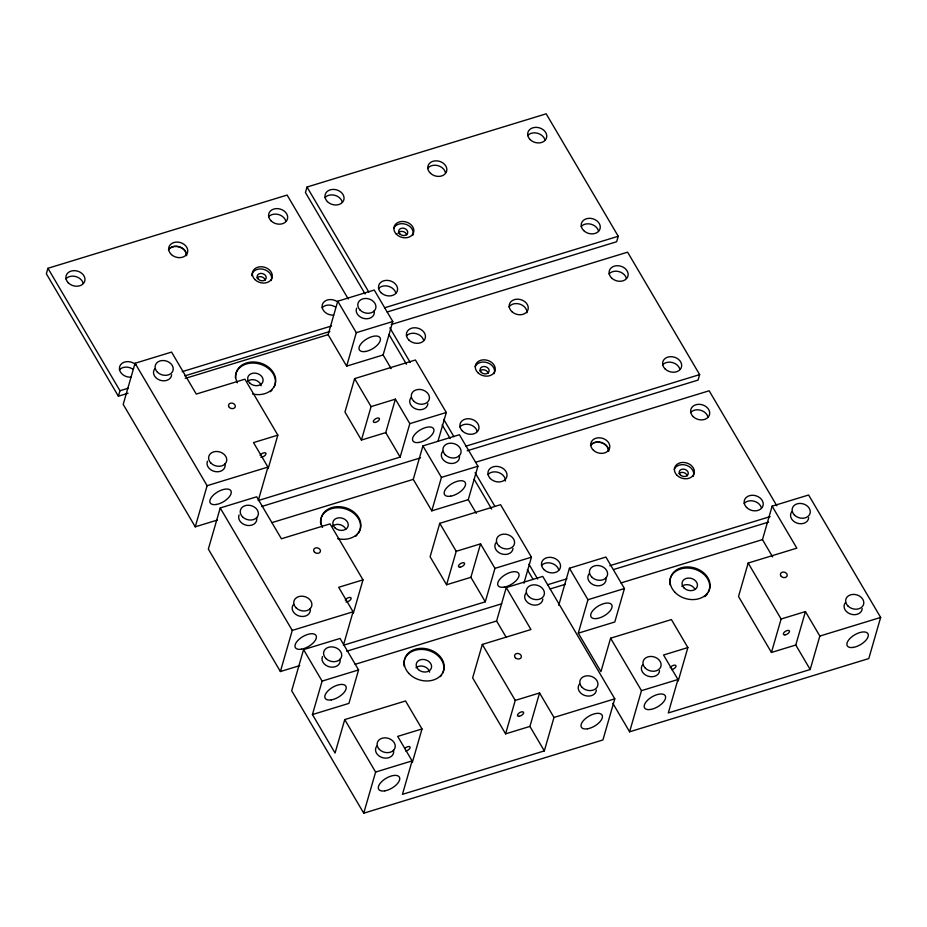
<?xml version="1.0" encoding="UTF-8"?>
<svg xmlns="http://www.w3.org/2000/svg" width="927" height="927" viewBox="0 0 927 927"><rect width="100%" height="100%" fill="white"/><g stroke="black" fill="none" stroke-linecap="round" stroke-linejoin="round"><path stroke-width="1.39" d="M348.239 298.957L287.115 195.064L47.937 268.285L46.35 273.766L118.389 396.211L128.077 393.245M118.389 396.211L119.977 390.73L47.937 268.285M268.181 468.598L277.845 435.145L244.902 379.178L196.257 394.068L171.565 352.086L135.075 363.257L123.198 404.381L195.249 526.826L217.37 520.059M195.249 526.826L207.115 485.702L135.075 363.257M387.162 311.993L616.652 241.738L618.239 236.258L546.188 113.812L307.022 187.034L305.435 192.515L365.111 293.94M353.326 613.303L362.99 579.85L330.047 523.882L281.402 538.772L256.709 496.791L220.22 507.961L208.343 549.097L280.394 671.53L299.745 665.609M277.845 435.145L253.523 442.596L267.926 467.081L258.274 500.534L400.151 457.092L409.815 423.651L395.4 399.155L371.078 406.605L361.426 440.058L385.748 432.608L395.4 399.155M383.118 354.971L346.64 366.142L328.112 334.659L337.764 301.205L374.253 290.035L392.781 321.518L383.118 354.971L391.159 368.622M346.64 366.142L356.292 332.689L337.764 301.205M437.984 441.264L446.293 412.48L415.423 360L354.612 378.622L344.96 412.063L361.426 440.058M280.394 671.53L292.26 630.406L220.22 507.961M412.353 762.411L422.005 728.958L405.539 700.963L344.74 719.584L335.076 753.037L312.434 714.555L348.923 703.384L358.575 669.931L340.047 638.448L303.569 649.618L291.692 690.742L363.743 813.188L602.921 739.966L614.786 698.831L542.747 576.397L506.258 587.567L496.605 621.009L506.049 637.069M312.434 714.555L322.098 681.102L303.569 649.618M362.99 579.85L338.668 587.301L353.071 611.785L343.419 645.238L485.296 601.808L494.96 568.355L480.545 543.859L456.223 551.31L446.571 584.763L470.893 577.312L480.545 543.859M468.262 499.676L431.785 510.847L413.257 479.363L422.909 445.91L459.398 434.74L477.926 466.223L468.262 499.676L476.304 513.338M431.785 510.847L441.437 477.393L422.909 445.91M523.929 583.234L531.438 557.185L500.568 504.705L439.757 523.326L430.105 556.779L446.571 584.763M363.743 813.188L375.609 772.064L344.74 719.584M422.005 728.958L397.683 736.397L412.098 760.893L402.445 794.346L544.323 750.905L553.987 717.452L539.572 692.967L515.25 700.406L505.597 733.86L529.92 726.42L539.572 692.967M506.258 587.567L530.962 629.537L482.318 644.439L472.654 677.892L505.597 733.86M558.749 605.238L569.433 568.228L605.91 557.057L624.439 588.541L614.786 621.994L578.297 633.164L600.939 671.646L610.592 638.193L671.403 619.572L687.869 647.567L678.216 681.009M578.297 633.164L587.95 599.711L569.433 568.228M391.194 324.543L627.602 252.167L699.642 374.612L698.066 380.093L467.185 450.777M772.631 556.907L762.469 539.618L772.121 506.165L808.611 495.006L880.65 617.44L868.784 658.576L629.607 731.797L641.472 690.661L610.592 638.193M687.869 647.567L663.547 655.007L677.961 679.503L668.297 712.944L810.186 669.514L819.839 636.061L805.436 611.577L781.113 619.016L771.449 652.469L795.783 645.018L805.436 611.577M772.121 506.165L796.826 548.147L748.17 563.048L738.518 596.501L771.449 652.469M384.589 307.787L618.239 236.258M119.977 390.73L128.274 388.193M182.19 371.681L331.507 325.968M184.751 375.898L329.919 331.46M185.261 378.39L328.112 334.659M356.292 332.689L392.781 321.518M207.115 485.702L267.926 467.081M409.815 423.651L446.293 412.48M261.611 506.513L420.603 457.834M466.003 446.142L699.642 374.612M271.773 522.677L413.257 479.363M475.505 462.306L709.155 390.777L776.838 505.794M441.437 477.393L477.926 466.223M292.26 630.406L353.071 611.785M494.96 568.355L531.438 557.185M547.556 584.752L566.907 578.819M609.769 565.702L770.14 516.606M346.756 651.217L501.6 603.813M550.117 588.958L565.331 584.3M613.72 569.491L768.564 522.086M355.122 664.323L496.605 621.009M620.986 582.932L762.469 539.618M322.098 681.102L358.575 669.931M587.95 599.711L624.439 588.541M375.609 772.064L412.098 760.893M553.987 717.452L614.786 698.831M641.472 690.661L677.961 679.503M819.839 636.061L880.65 617.44M748.17 563.048L781.113 619.016M795.783 645.018L810.186 669.514M612.863 703.35L629.607 731.797M307.022 187.034L368.876 292.167M389.885 327.868L410.255 362.492M443.732 419.386L453.917 436.698M475.076 472.654L494.717 506.049M528.923 564.172L537.66 579.016M389.027 334.589L406.49 364.265M442.144 424.867L450.151 438.471M474.218 479.375L491.681 509.062M527.347 569.665L533.164 579.56M354.612 378.622L371.078 406.605M439.757 523.326L456.223 551.31M385.748 432.608L400.151 457.092M470.893 577.312L485.296 601.808M482.318 644.439L515.25 700.406M529.92 726.42L544.323 750.905M324.937 197.613A9.687 7.613 16.1 0 1 334.693 195.261A9.687 7.613 16.1 0 1 342.283 202.063M527.637 135.562A9.687 7.613 16.1 0 1 537.382 133.21A9.687 7.613 16.1 0 1 544.972 140.012M378.459 288.575A9.687 7.613 16.1 0 1 388.216 286.223A9.687 7.613 16.1 0 1 395.794 293.013M581.148 226.524A9.687 7.613 16.1 0 1 590.905 224.172A9.687 7.613 16.1 0 1 598.494 230.962M397.95 233.5A4.612 3.627 16.1 0 1 402.515 231.437A4.612 3.627 16.1 0 1 406.721 234.798M393.708 228.32A10.151 7.984 16.1 0 1 406.316 224.461A10.151 7.984 16.1 0 1 412.724 235.342M427.544 168.587A9.687 7.613 16.1 0 1 437.544 165.527A9.687 7.613 16.1 0 1 445.47 172.793M406.35 335.968A9.687 7.613 16.1 0 1 416.096 333.616A9.687 7.613 16.1 0 1 423.685 340.418M609.039 273.917A9.687 7.613 16.1 0 1 618.796 271.565A9.687 7.613 16.1 0 1 626.385 278.367M459.862 426.93A9.687 7.613 16.1 0 1 469.618 424.578A9.687 7.613 16.1 0 1 477.208 431.368M662.562 364.879A9.687 7.613 16.1 0 1 672.307 362.515A9.687 7.613 16.1 0 1 679.897 369.317M479.873 371.032A4.612 3.627 16.1 0 1 484.52 369.919A4.612 3.627 16.1 0 1 488.123 373.152M475.111 366.675A10.151 7.984 16.1 0 1 487.729 362.816A10.151 7.984 16.1 0 1 494.126 373.697M508.946 306.941A9.687 7.613 16.1 0 1 519.931 304.149A9.687 7.613 16.1 0 1 526.988 312.77M678.981 473.685A4.612 3.627 16.1 0 1 683.628 472.561A4.612 3.627 16.1 0 1 687.231 475.806M487.903 474.578A9.687 7.613 16.1 0 1 498.865 472.596A9.687 7.613 16.1 0 1 505.435 481.055M690.592 412.527A9.687 7.613 16.1 0 1 700.348 410.174A9.687 7.613 16.1 0 1 707.938 416.965M541.426 565.54A9.687 7.613 16.1 0 1 551.171 563.176A9.687 7.613 16.1 0 1 558.761 569.978M744.114 503.488A9.687 7.613 16.1 0 1 753.871 501.125A9.687 7.613 16.1 0 1 761.449 507.926M674.23 469.294A10.151 7.984 16.1 0 1 686.837 465.435A10.151 7.984 16.1 0 1 693.245 476.316M590.58 445.273A9.687 7.613 16.1 0 1 601.565 442.48A9.687 7.613 16.1 0 1 608.622 451.101M590.499 445.551A9.687 7.613 16.1 0 1 601.484 442.758A9.687 7.613 16.1 0 1 608.541 451.379M256.93 277.973A4.612 3.627 16.1 0 1 261.576 276.849A4.612 3.627 16.1 0 1 265.192 280.093M65.852 278.865A9.687 7.613 16.1 0 1 75.608 276.513A9.687 7.613 16.1 0 1 83.198 283.314M268.552 216.814A9.687 7.613 16.1 0 1 278.297 214.461A9.687 7.613 16.1 0 1 285.887 221.263M119.374 369.827A9.687 7.613 16.1 0 1 132.584 368.958M322.063 307.776A9.687 7.613 16.1 0 1 335.273 306.907M130.927 377.173A9.687 7.613 16.1 0 1 119.884 366.049A9.687 7.613 16.1 0 1 136.06 364.983M333.627 315.122A9.687 7.613 16.1 0 1 322.26 304.948A9.687 7.613 16.1 0 1 336.86 301.414M251.704 275.609A10.151 7.984 16.1 0 1 263.523 269.328A10.151 7.984 16.1 0 1 271.205 280.603M168.54 249.572A9.687 7.613 16.1 0 1 179.525 246.779A9.687 7.613 16.1 0 1 186.57 255.4M168.459 249.838A9.687 7.613 16.1 0 1 179.444 247.045A9.687 7.613 16.1 0 1 186.489 255.667M247.497 381.391A7.845 6.165 16.1 0 1 255.504 380.14A7.845 6.165 16.1 0 1 261.136 385.794M374.172 310.777A9.235 7.254 16.1 0 1 364.786 318.656A9.235 7.254 16.1 0 1 356.628 308.17M260.093 455.342A3.465 1.645 -30.5 0 1 264.473 452.724A3.465 1.645 -30.5 0 1 265.389 455.006A3.465 1.645 -30.5 0 1 260.846 457.22M237.347 382.77A20.301 15.956 16.1 0 1 251.379 362.017A20.301 15.956 16.1 0 1 275.713 379.896A20.301 15.956 16.1 0 1 252.55 393.952M427.868 403.662A9.235 7.254 16.1 0 1 415.968 409.016A9.235 7.254 16.1 0 1 411.171 397.498M224.994 463.79A9.235 7.254 16.1 0 1 215.609 471.669A9.235 7.254 16.1 0 1 207.451 461.183M171.657 374.763A9.235 7.254 16.1 0 1 159.757 380.116A9.235 7.254 16.1 0 1 154.96 368.598M271.924 390.244A20.301 15.956 16.1 0 1 270.383 391.681M235.4 377.776A20.301 15.956 16.1 0 1 258.552 363.72A20.301 15.956 16.1 0 1 274.207 386.872M332.642 526.096A7.845 6.165 16.1 0 1 345.864 529.201M459.317 455.481A9.235 7.254 16.1 0 1 448.749 463.129A9.235 7.254 16.1 0 1 442.793 451.252M345.238 600.047A3.465 1.645 -30.5 0 1 349.618 597.428A3.465 1.645 -30.5 0 1 350.533 599.711A3.465 1.645 -30.5 0 1 345.991 601.936M322.492 527.475A20.301 15.956 16.1 0 1 336.524 506.733A20.301 15.956 16.1 0 1 360.858 524.612A20.301 15.956 16.1 0 1 337.695 538.657M513.013 548.378A9.235 7.254 16.1 0 1 501.113 553.732A9.235 7.254 16.1 0 1 496.316 542.202M310.139 608.494A9.235 7.254 16.1 0 1 299.572 616.142A9.235 7.254 16.1 0 1 293.627 604.265M256.617 517.533A9.235 7.254 16.1 0 1 247.231 525.424A9.235 7.254 16.1 0 1 239.085 514.925M320.777 524.531A20.301 15.956 16.1 0 1 343.697 508.425A20.301 15.956 16.1 0 1 358.355 533.338M357.069 534.949A20.301 15.956 16.1 0 1 355.528 536.397M681.855 586.362A7.845 6.165 16.1 0 1 695.065 589.456M605.829 577.799A9.235 7.254 16.1 0 1 595.261 585.447A9.235 7.254 16.1 0 1 589.317 573.558M659.537 670.684A9.235 7.254 16.1 0 1 647.625 676.038A9.235 7.254 16.1 0 1 642.828 664.52M670.128 667.753A3.465 1.645 -30.5 0 1 674.265 665.169A3.465 1.645 -30.5 0 1 675.69 667.023A3.465 1.645 -30.5 0 1 671.554 669.618M808.703 517.672A9.235 7.254 16.1 0 1 796.803 523.037A9.235 7.254 16.1 0 1 792.006 511.507M862.226 608.633A9.235 7.254 16.1 0 1 850.326 613.987A9.235 7.254 16.1 0 1 845.528 602.469M707.556 593.593A20.301 15.956 16.1 0 1 704.74 596.652M669.989 584.786A20.301 15.956 16.1 0 1 691.658 568.425A20.301 15.956 16.1 0 1 708.564 591.832M415.991 667.753A7.845 6.165 16.1 0 1 423.998 666.49A7.845 6.165 16.1 0 1 429.618 672.156M339.966 659.19A9.235 7.254 16.1 0 1 330.58 667.069A9.235 7.254 16.1 0 1 322.434 656.583M393.488 750.14A9.235 7.254 16.1 0 1 382.921 757.788A9.235 7.254 16.1 0 1 376.976 745.911M404.717 748.564A3.465 1.645 -30.5 0 1 408.877 746.525A3.465 1.645 -30.5 0 1 409.699 748.61A3.465 1.645 -30.5 0 1 405.69 751.009M542.84 599.074A9.235 7.254 16.1 0 1 530.939 604.427A9.235 7.254 16.1 0 1 526.142 592.898M596.362 690.024A9.235 7.254 16.1 0 1 584.462 695.377A9.235 7.254 16.1 0 1 579.665 683.859M441.704 674.983A20.301 15.956 16.1 0 1 440.418 676.606M404.126 666.177A20.301 15.956 16.1 0 1 425.794 649.827A20.301 15.956 16.1 0 1 442.7 673.222M327.416 201.611A9.687 7.613 16.1 0 0 343.593 200.545A9.687 7.613 16.1 0 0 332.55 189.421A9.687 7.613 16.1 0 0 327.416 201.611M530.105 139.56A9.687 7.613 16.1 0 0 546.293 138.494A9.687 7.613 16.1 0 0 535.238 127.37A9.687 7.613 16.1 0 0 530.105 139.56M380.939 292.573A9.687 7.613 16.1 0 0 397.115 291.507A9.687 7.613 16.1 0 0 386.072 280.383A9.687 7.613 16.1 0 0 380.939 292.573M583.628 230.522A9.687 7.613 16.1 0 0 599.815 229.444A9.687 7.613 16.1 0 0 588.761 218.332A9.687 7.613 16.1 0 0 583.628 230.522M396.408 234.264A10.151 7.984 16.1 0 0 413.361 233.152A10.151 7.984 16.1 0 0 401.785 221.495A10.151 7.984 16.1 0 0 396.408 234.264M430.545 173.361A9.687 7.613 16.1 0 0 446.524 171.599A9.687 7.613 16.1 0 0 434.856 160.892A9.687 7.613 16.1 0 0 430.545 173.361M399.827 233.94A4.612 3.627 16.1 0 0 407.532 233.43A4.612 3.627 16.1 0 0 402.272 228.135A4.612 3.627 16.1 0 0 399.827 233.94M408.83 339.966A9.687 7.613 16.1 0 0 425.006 338.9A9.687 7.613 16.1 0 0 413.952 327.776A9.687 7.613 16.1 0 0 408.83 339.966M611.519 277.915A9.687 7.613 16.1 0 0 627.695 276.849A9.687 7.613 16.1 0 0 616.652 265.725A9.687 7.613 16.1 0 0 611.519 277.915M462.341 430.928A9.687 7.613 16.1 0 0 478.529 429.861A9.687 7.613 16.1 0 0 467.475 418.737A9.687 7.613 16.1 0 0 462.341 430.928M665.041 368.865A9.687 7.613 16.1 0 0 681.218 367.799A9.687 7.613 16.1 0 0 670.163 356.686A9.687 7.613 16.1 0 0 665.041 368.865M477.811 372.619A10.151 7.984 16.1 0 0 494.763 371.507A10.151 7.984 16.1 0 0 483.187 359.85A10.151 7.984 16.1 0 0 477.811 372.619M511.959 311.715A9.687 7.613 16.1 0 0 527.938 309.954A9.687 7.613 16.1 0 0 516.258 299.247A9.687 7.613 16.1 0 0 511.959 311.715M481.24 372.295A4.612 3.627 16.1 0 0 488.946 371.785A4.612 3.627 16.1 0 0 483.685 366.489A4.612 3.627 16.1 0 0 481.24 372.295M676.93 475.238A10.151 7.984 16.1 0 0 693.883 474.126A10.151 7.984 16.1 0 0 682.307 462.469A10.151 7.984 16.1 0 0 676.93 475.238M490.383 478.575A9.687 7.613 16.1 0 0 506.559 477.509A9.687 7.613 16.1 0 0 495.516 466.385A9.687 7.613 16.1 0 0 490.383 478.575M693.072 416.524A9.687 7.613 16.1 0 0 709.248 415.458A9.687 7.613 16.1 0 0 698.205 404.334A9.687 7.613 16.1 0 0 693.072 416.524M543.894 569.526A9.687 7.613 16.1 0 0 560.082 568.46A9.687 7.613 16.1 0 0 549.027 557.336A9.687 7.613 16.1 0 0 543.894 569.526M746.594 507.475A9.687 7.613 16.1 0 0 762.77 506.409A9.687 7.613 16.1 0 0 751.727 495.285A9.687 7.613 16.1 0 0 746.594 507.475M593.512 450.325A9.687 7.613 16.1 0 0 609.491 448.552A9.687 7.613 16.1 0 0 597.811 437.845A9.687 7.613 16.1 0 0 593.512 450.325M680.36 474.914A4.612 3.627 16.1 0 0 688.066 474.404A4.612 3.627 16.1 0 0 682.793 469.108A4.612 3.627 16.1 0 0 680.36 474.914M254.879 279.525A10.151 7.984 16.1 0 0 271.831 278.413A10.151 7.984 16.1 0 0 260.255 266.756A10.151 7.984 16.1 0 0 254.879 279.525M68.331 282.862A9.687 7.613 16.1 0 0 84.519 281.796A9.687 7.613 16.1 0 0 73.465 270.672A9.687 7.613 16.1 0 0 68.331 282.862M271.032 220.811A9.687 7.613 16.1 0 0 287.208 219.745A9.687 7.613 16.1 0 0 276.153 208.621A9.687 7.613 16.1 0 0 271.032 220.811M171.46 254.612A9.687 7.613 16.1 0 0 187.439 252.839A9.687 7.613 16.1 0 0 175.771 242.132A9.687 7.613 16.1 0 0 171.46 254.612M258.309 279.201A4.612 3.627 16.1 0 0 266.014 278.691A4.612 3.627 16.1 0 0 260.754 273.395A4.612 3.627 16.1 0 0 258.309 279.201M216.327 504.485A11.993 5.713 -30.5 0 0 231.194 491.565A11.993 5.713 -30.5 0 0 214.079 494.473A11.993 5.713 -30.5 0 0 216.327 504.485M419.027 442.434A11.993 5.713 -30.5 0 0 433.882 429.514A11.993 5.713 -30.5 0 0 416.768 432.411A11.993 5.713 -30.5 0 0 419.027 442.434M365.505 351.472A11.993 5.713 -30.5 0 0 380.371 338.552A11.993 5.713 -30.5 0 0 363.257 341.46A11.993 5.713 -30.5 0 0 365.505 351.472M375.029 422.457A3.465 1.645 -30.5 0 0 379.479 418.795A3.465 1.645 -30.5 0 0 374.659 419.433A3.465 1.645 -30.5 0 0 375.029 422.457M210.916 463.094A9.235 7.254 16.1 0 0 226.327 462.075A9.235 7.254 16.1 0 0 215.806 451.484A9.235 7.254 16.1 0 0 210.916 463.094M229.363 407.44A3.465 2.723 16.1 0 0 235.145 407.057A3.465 2.723 16.1 0 0 231.205 403.083A3.465 2.723 16.1 0 0 229.363 407.44M157.393 372.133A9.235 7.254 16.1 0 0 172.804 371.124A9.235 7.254 16.1 0 0 162.283 360.533A9.235 7.254 16.1 0 0 157.393 372.133M413.604 401.043A9.235 7.254 16.1 0 0 429.016 400.024A9.235 7.254 16.1 0 0 418.494 389.433A9.235 7.254 16.1 0 0 413.604 401.043M360.093 310.082A9.235 7.254 16.1 0 0 375.505 309.073A9.235 7.254 16.1 0 0 364.983 298.471A9.235 7.254 16.1 0 0 360.093 310.082M249.919 383.233A7.845 6.165 16.1 0 0 262.862 381.797A7.845 6.165 16.1 0 0 253.407 373.129A7.845 6.165 16.1 0 0 249.919 383.233M301.472 649.19A11.993 5.713 -30.5 0 0 316.339 636.281A11.993 5.713 -30.5 0 0 299.224 639.178A11.993 5.713 -30.5 0 0 301.472 649.19M504.172 587.139A11.993 5.713 -30.5 0 0 519.027 574.219A11.993 5.713 -30.5 0 0 501.913 577.127A11.993 5.713 -30.5 0 0 504.172 587.139M450.649 496.177A11.993 5.713 -30.5 0 0 465.516 483.268A11.993 5.713 -30.5 0 0 448.401 486.165A11.993 5.713 -30.5 0 0 450.649 496.177M460.174 567.162A3.465 1.645 -30.5 0 0 464.624 563.5A3.465 1.645 -30.5 0 0 459.804 564.137A3.465 1.645 -30.5 0 0 460.174 567.162M296.061 607.799A9.235 7.254 16.1 0 0 311.472 606.791A9.235 7.254 16.1 0 0 300.951 596.2A9.235 7.254 16.1 0 0 296.061 607.799M314.508 552.144A3.465 2.723 16.1 0 0 320.29 551.762A3.465 2.723 16.1 0 0 316.35 547.799A3.465 2.723 16.1 0 0 314.508 552.144M242.538 516.849A9.235 7.254 16.1 0 0 257.949 515.829A9.235 7.254 16.1 0 0 247.428 505.238A9.235 7.254 16.1 0 0 242.538 516.849M498.749 545.748A9.235 7.254 16.1 0 0 514.161 544.728A9.235 7.254 16.1 0 0 503.639 534.137A9.235 7.254 16.1 0 0 498.749 545.748M445.238 454.798A9.235 7.254 16.1 0 0 460.649 453.778A9.235 7.254 16.1 0 0 450.128 443.187A9.235 7.254 16.1 0 0 445.238 454.798M335.064 527.938A7.845 6.165 16.1 0 0 348.007 526.501A7.845 6.165 16.1 0 0 338.552 517.834A7.845 6.165 16.1 0 0 335.064 527.938M853.373 647.394A11.993 5.713 -30.5 0 0 868.24 634.485A11.993 5.713 -30.5 0 0 851.125 637.382A11.993 5.713 -30.5 0 0 853.373 647.394M650.684 709.456A11.993 5.713 -30.5 0 0 665.551 696.536A11.993 5.713 -30.5 0 0 648.437 699.433A11.993 5.713 -30.5 0 0 650.684 709.456M597.162 618.494A11.993 5.713 -30.5 0 0 612.029 605.574A11.993 5.713 -30.5 0 0 594.914 608.483A11.993 5.713 -30.5 0 0 597.162 618.494M674.763 592.086A20.301 15.956 16.1 0 0 708.877 590.742A20.301 15.956 16.1 0 0 686.548 566.942A20.301 15.956 16.1 0 0 674.763 592.086M781.287 576.42A3.465 2.723 16.1 0 0 787.058 576.038A3.465 2.723 16.1 0 0 783.118 572.063A3.465 2.723 16.1 0 0 781.287 576.42M784.937 634.879A3.465 1.645 -30.5 0 0 789.514 631.287A3.465 1.645 -30.5 0 0 784.798 631.762A3.465 1.645 -30.5 0 0 784.937 634.879M591.75 577.104A9.235 7.254 16.1 0 0 607.162 576.096A9.235 7.254 16.1 0 0 596.64 565.493A9.235 7.254 16.1 0 0 591.75 577.104M794.439 515.053A9.235 7.254 16.1 0 0 809.85 514.033A9.235 7.254 16.1 0 0 799.329 503.442A9.235 7.254 16.1 0 0 794.439 515.053M847.962 606.015A9.235 7.254 16.1 0 0 863.373 604.995A9.235 7.254 16.1 0 0 852.852 594.404A9.235 7.254 16.1 0 0 847.962 606.015M645.273 668.066A9.235 7.254 16.1 0 0 660.684 667.046A9.235 7.254 16.1 0 0 650.151 656.455A9.235 7.254 16.1 0 0 645.273 668.066M684.277 588.193A7.845 6.165 16.1 0 0 697.208 586.768A7.845 6.165 16.1 0 0 687.753 578.1A7.845 6.165 16.1 0 0 684.277 588.193M587.509 728.796A11.993 5.713 -30.5 0 0 602.376 715.876A11.993 5.713 -30.5 0 0 585.261 718.773A11.993 5.713 -30.5 0 0 587.509 728.796M384.821 790.847A11.993 5.713 -30.5 0 0 399.688 777.927A11.993 5.713 -30.5 0 0 382.573 780.824A11.993 5.713 -30.5 0 0 384.821 790.847M331.298 699.885A11.993 5.713 -30.5 0 0 346.165 686.965A11.993 5.713 -30.5 0 0 329.05 689.873A11.993 5.713 -30.5 0 0 331.298 699.885M408.911 673.477A20.301 15.956 16.1 0 0 443.013 672.133A20.301 15.956 16.1 0 0 420.684 648.332A20.301 15.956 16.1 0 0 408.911 673.477M515.424 657.811A3.465 2.723 16.1 0 0 521.206 657.428A3.465 2.723 16.1 0 0 517.254 653.454A3.465 2.723 16.1 0 0 515.424 657.811M519.074 716.27A3.465 1.645 -30.5 0 0 523.651 712.678A3.465 1.645 -30.5 0 0 518.935 713.153A3.465 1.645 -30.5 0 0 519.074 716.27M325.887 658.494A9.235 7.254 16.1 0 0 341.298 657.486A9.235 7.254 16.1 0 0 330.777 646.884A9.235 7.254 16.1 0 0 325.887 658.494M528.587 596.443A9.235 7.254 16.1 0 0 543.987 595.424A9.235 7.254 16.1 0 0 533.465 584.833A9.235 7.254 16.1 0 0 528.587 596.443M582.098 687.405A9.235 7.254 16.1 0 0 597.509 686.386A9.235 7.254 16.1 0 0 586.988 675.795A9.235 7.254 16.1 0 0 582.098 687.405M379.41 749.456A9.235 7.254 16.1 0 0 394.821 748.437A9.235 7.254 16.1 0 0 384.299 737.846A9.235 7.254 16.1 0 0 379.41 749.456M418.413 669.584A7.845 6.165 16.1 0 0 431.345 668.158A7.845 6.165 16.1 0 0 421.901 659.491A7.845 6.165 16.1 0 0 418.413 669.584"/></g></svg>
